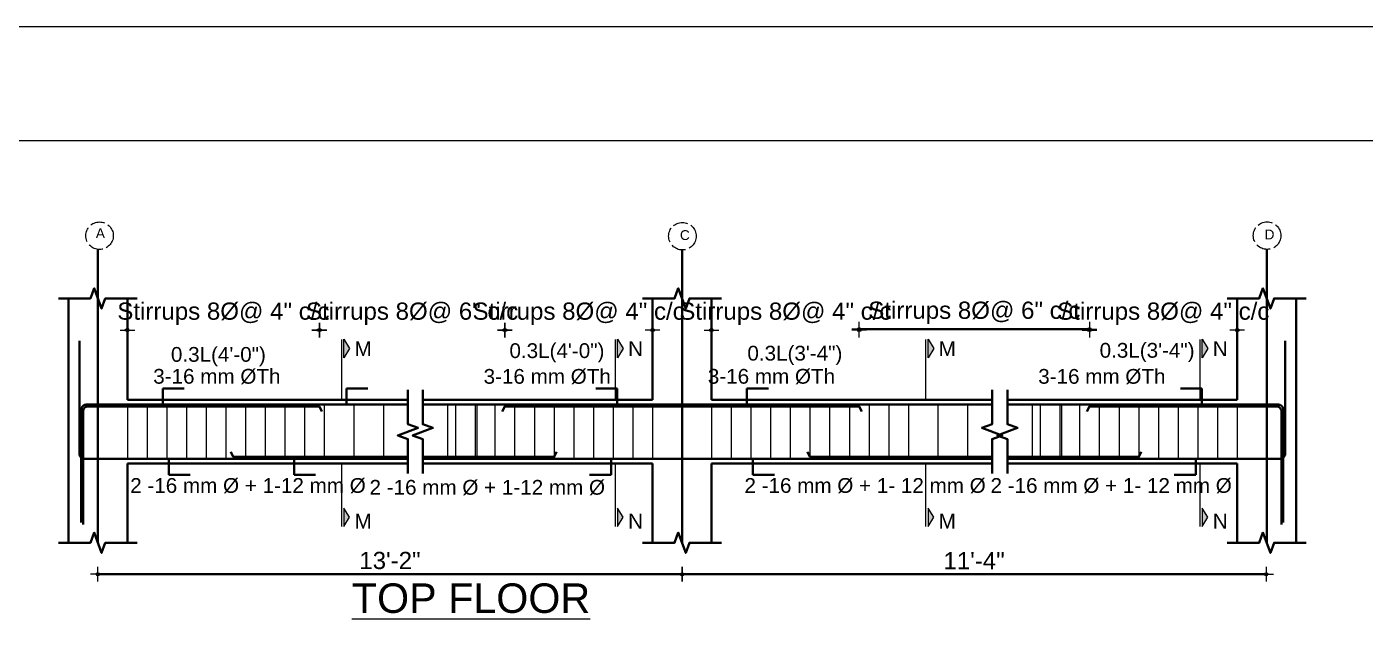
# Model space of a CAD drawing. Header units: inches. Extents: x -4597 to 93300, y -14139 to 5932.
# Drawn here: x 4758 to 5302, y -9121 to -8877 of the extents above; entities that cross this region are included whole.
import ezdxf
from ezdxf.enums import TextEntityAlignment as Align

# ---------------------------------------------------------------- set-up
doc = ezdxf.new("R2010")
doc.units = ezdxf.units.IN
doc.header["$LTSCALE"] = 0.5
doc.header["$MEASUREMENT"] = 0
doc.header["$PDMODE"] = 66
doc.linetypes.add('ACAD_ISO02W100', pattern=[15, 12, -3])
for name, color, linetype, lineweight in [('BAR', 5, 'Continuous', 40), ('ELE1', 3, 'Continuous', 9), ('HATCH1', 4, 'ACAD_ISO02W100', 13), ('TEXT', 220, 'Continuous', 9), ('wall', 20, 'Continuous', 40)]:
    doc.layers.add(name, color=color, linetype=linetype, lineweight=lineweight)
doc.layers.add('DIMENSION', color=5, linetype='Continuous')
doc.layers.add('STIRRUP', color=10, linetype='Continuous')
doc.styles.add('1.8', font='times.ttf', dxfattribs={"width": 0.8, "height": 6})
doc.styles.add('style1', font='arial.ttf', dxfattribs={"height": 7})
doc.dimstyles.new('1.4', dxfattribs={"dimscale": 0, "dimtxt": 6, "dimasz": 0.5, "dimexe": 2, "dimexo": 9, "dimgap": 2, "dimtad": 1, "dimdec": 0, "dimlfac": 0.5, "dimzin": 3, "dimdsep": 46, "dimlunit": 4, "dimtxsty": '1.8', "dimblk": 'DIM', "dimcen": 3, "dimdle": 3, "dimse1": 1, "dimse2": 1, "dimclrd": 256, "dimclre": 256, "dimclrt": 7, "dimadec": 1, "dimazin": 2, "dimtfac": 1, "dimtdec": 0, "dimtix": 1, "dimtofl": 0, "dimtmove": 2, "dimatfit": 3, "dimldrblk": 'ARW', "dimfxl": 2, "dimfrac": 2, "dimtolj": 2, "dimtzin": 0, "dimarcsym": 0})

# ---------------------------------------------------------------- blocks, each defined once
blk = doc.blocks.new('DIM')
at = {"layer": 'DIMENSION'}
h = blk.add_hatch(color=256, dxfattribs=at)
h.paths.add_polyline_path([(0, 1.3), (0, 0), (1.3, 0, 0.414214)])
h.paths.add_polyline_path([(1.3, 0), (0, 0), (0, -1.3, 0.414214)])
h.paths.add_polyline_path([(0, 0), (-1.3, 0, 0.414214), (0, -1.3)])
h.paths.add_polyline_path([(0, 1.3, 0.414214), (-1.3, 0), (0, 0)])
for p, q in [((-6, 0), (6, 0)), ((0, 6), (0, -6))]:
    blk.add_line(p, q, dxfattribs=at)
blk.add_circle((0, 0), 1.28, dxfattribs=at)
blk = doc.blocks.new('*D819')
at = {"layer": 'Defpoints', "color": 0, "ltscale": 10, "transparency": 16777216}
for p in [(88699.88, 17829.76), (88621.88, 17817.78), (88699.88, 17813.21)]:
    blk.add_point(p, dxfattribs=at)
at = {"layer": 'DIMENSION', "lineweight": -2, "ltscale": 10, "transparency": 16777216}
for p, q in [((88621.38, 17829.76), (88620.88, 17829.76)), ((88700.38, 17829.76), (88700.88, 17829.76))]:
    blk.add_line(p, q, dxfattribs=at)
at = {"layer": 'DIMENSION', "lineweight": -2, "ltscale": 10, "transparency": 16777216, "xscale": 0.5, "yscale": 0.5, "zscale": 0.5}
blk.add_blockref('DIM', (88621.88, 17829.76), dxfattribs=at)
at = {"layer": 'DIMENSION', "lineweight": -2, "ltscale": 10, "transparency": 16777216, "xscale": 0.5, "yscale": 0.5, "zscale": 0.5, "rotation": 180}
blk.add_blockref('DIM', (88699.88, 17829.76), dxfattribs=at)
at = {"layer": 'DIMENSION', "color": 7, "ltscale": 10, "transparency": 16777216, "insert": (88660.88, 17836.41), "char_height": 7, "attachment_point": 5, "style": 'style1'}
blk.add_mtext('\\A2;Stirrups 8%%C@ 4" c/c', dxfattribs=at)
blk = doc.blocks.new('ARW')
at = {"layer": 'DIMENSION'}
blk.add_lwpolyline([(10, 0, 0, 6, 0), (0, 0, 0, 0, 0), (10, 0, 0, 0, 0)], format="xyseb", dxfattribs=at)
blk = doc.blocks.new('*D820')
at = {"layer": 'Defpoints', "color": 0, "ltscale": 10, "transparency": 16777216}
for p in [(88775.23, 17829.76), (88699.88, 17813.21), (88775.23, 17798.7)]:
    blk.add_point(p, dxfattribs=at)
at = {"layer": 'DIMENSION', "lineweight": -2, "ltscale": 10, "transparency": 16777216}
for p, q in [((88699.38, 17829.76), (88698.88, 17829.76)), ((88775.73, 17829.76), (88776.23, 17829.76))]:
    blk.add_line(p, q, dxfattribs=at)
at = {"layer": 'DIMENSION', "lineweight": -2, "ltscale": 10, "transparency": 16777216, "xscale": 0.5, "yscale": 0.5, "zscale": 0.5}
blk.add_blockref('DIM', (88699.88, 17829.76), dxfattribs=at)
at = {"layer": 'DIMENSION', "lineweight": -2, "ltscale": 10, "transparency": 16777216, "xscale": 0.5, "yscale": 0.5, "zscale": 0.5, "rotation": 180}
blk.add_blockref('DIM', (88775.23, 17829.76), dxfattribs=at)
at = {"layer": 'DIMENSION', "color": 7, "ltscale": 10, "transparency": 16777216, "insert": (88737.56, 17836.41), "char_height": 7, "attachment_point": 5, "style": 'style1'}
blk.add_mtext('\\A2;Stirrups 8%%C@ 6" c/c', dxfattribs=at)
blk = doc.blocks.new('*D821')
at = {"layer": 'Defpoints', "color": 0, "ltscale": 10, "transparency": 16777216}
for p in [(88835.23, 17829.76), (88835.23, 17816.21), (88775.23, 17798.7)]:
    blk.add_point(p, dxfattribs=at)
at = {"layer": 'DIMENSION', "lineweight": -2, "ltscale": 10, "transparency": 16777216}
for p, q in [((88774.73, 17829.76), (88774.23, 17829.76)), ((88835.73, 17829.76), (88836.23, 17829.76))]:
    blk.add_line(p, q, dxfattribs=at)
at = {"layer": 'DIMENSION', "lineweight": -2, "ltscale": 10, "transparency": 16777216, "xscale": 0.5, "yscale": 0.5, "zscale": 0.5}
blk.add_blockref('DIM', (88775.23, 17829.76), dxfattribs=at)
at = {"layer": 'DIMENSION', "lineweight": -2, "ltscale": 10, "transparency": 16777216, "xscale": 0.5, "yscale": 0.5, "zscale": 0.5, "rotation": 180}
blk.add_blockref('DIM', (88835.23, 17829.76), dxfattribs=at)
at = {"layer": 'DIMENSION', "color": 7, "ltscale": 10, "transparency": 16777216, "insert": (88805.23, 17836.41), "char_height": 7, "attachment_point": 5, "style": 'style1'}
blk.add_mtext('\\A2;Stirrups 8%%C@ 4" c/c', dxfattribs=at)
blk = doc.blocks.new('*D822')
at = {"layer": 'Defpoints', "color": 0, "ltscale": 10, "transparency": 16777216}
for p in [(88859.23, 17829.76), (88859.23, 17816.21), (88919.23, 17798.7)]:
    blk.add_point(p, dxfattribs=at)
at = {"layer": 'DIMENSION', "lineweight": -2, "ltscale": 10, "transparency": 16777216}
for p, q in [((88858.73, 17829.76), (88858.23, 17829.76)), ((88919.73, 17829.76), (88920.23, 17829.76))]:
    blk.add_line(p, q, dxfattribs=at)
at = {"layer": 'DIMENSION', "lineweight": -2, "ltscale": 10, "transparency": 16777216, "xscale": 0.5, "yscale": 0.5, "zscale": 0.5}
blk.add_blockref('DIM', (88859.23, 17829.76), dxfattribs=at)
at = {"layer": 'DIMENSION', "lineweight": -2, "ltscale": 10, "transparency": 16777216, "xscale": 0.5, "yscale": 0.5, "zscale": 0.5, "rotation": 180}
blk.add_blockref('DIM', (88919.23, 17829.76), dxfattribs=at)
at = {"layer": 'DIMENSION', "color": 7, "ltscale": 10, "transparency": 16777216, "insert": (88889.23, 17836.41), "char_height": 7, "attachment_point": 5, "style": 'style1'}
blk.add_mtext('\\A2;Stirrups 8%%C@ 4" c/c', dxfattribs=at)
blk = doc.blocks.new('*D823')
at = {"layer": 'Defpoints', "color": 0, "ltscale": 10, "transparency": 16777216}
for p in [(89072.8, 17829.76), (89072.8, 17816.21), (89012.8, 17798.7)]:
    blk.add_point(p, dxfattribs=at)
at = {"layer": 'DIMENSION', "lineweight": -2, "ltscale": 10, "transparency": 16777216}
for p, q in [((89012.3, 17829.76), (89011.8, 17829.76)), ((89073.3, 17829.76), (89073.8, 17829.76))]:
    blk.add_line(p, q, dxfattribs=at)
at = {"layer": 'DIMENSION', "lineweight": -2, "ltscale": 10, "transparency": 16777216, "xscale": 0.5, "yscale": 0.5, "zscale": 0.5}
blk.add_blockref('DIM', (89012.8, 17829.76), dxfattribs=at)
at = {"layer": 'DIMENSION', "lineweight": -2, "ltscale": 10, "transparency": 16777216, "xscale": 0.5, "yscale": 0.5, "zscale": 0.5, "rotation": 180}
blk.add_blockref('DIM', (89072.8, 17829.76), dxfattribs=at)
at = {"layer": 'DIMENSION', "color": 7, "ltscale": 10, "transparency": 16777216, "insert": (89042.8, 17836.41), "char_height": 7, "attachment_point": 5, "style": 'style1'}
blk.add_mtext('\\A2;Stirrups 8%%C@ 4" c/c', dxfattribs=at)
blk = doc.blocks.new('*D833')
at = {"layer": 'Defpoints', "color": 0, "ltscale": 10, "transparency": 16777216}
for p in [(89012.8, 17830.13), (88919.23, 17798.7), (89012.8, 17798.7)]:
    blk.add_point(p, dxfattribs=at)
at = {"layer": 'DIMENSION', "lineweight": -2, "ltscale": 10, "transparency": 16777216}
blk.add_line((88919.73, 17830.13), (89012.3, 17830.13), dxfattribs=at)
at = {"layer": 'DIMENSION', "lineweight": -2, "ltscale": 10, "transparency": 16777216, "xscale": 0.5, "yscale": 0.5, "zscale": 0.5, "rotation": 180}
blk.add_blockref('DIM', (88919.23, 17830.13), dxfattribs=at)
at = {"layer": 'DIMENSION', "lineweight": -2, "ltscale": 10, "transparency": 16777216, "xscale": 0.5, "yscale": 0.5, "zscale": 0.5}
blk.add_blockref('DIM', (89012.8, 17830.13), dxfattribs=at)
at = {"layer": 'DIMENSION', "color": 7, "ltscale": 10, "transparency": 16777216, "insert": (88966.02, 17836.78), "char_height": 7, "attachment_point": 5, "style": 'style1'}
blk.add_mtext('\\A2;Stirrups 8%%C@ 6" c/c', dxfattribs=at)
blk = doc.blocks.new('*D828')
at = {"layer": 'Defpoints', "color": 0, "ltscale": 10, "transparency": 16777216}
for p in [(88609.88, 17743.26), (88847.23, 17743.26), (88847.23, 17730.45)]:
    blk.add_point(p, dxfattribs=at)
at = {"layer": 'DIMENSION', "lineweight": -2, "ltscale": 10, "transparency": 16777216}
blk.add_line((88610.38, 17730.45), (88846.73, 17730.45), dxfattribs=at)
at = {"layer": 'DIMENSION', "lineweight": -2, "ltscale": 10, "transparency": 16777216, "xscale": 0.5, "yscale": 0.5, "zscale": 0.5, "rotation": 180}
blk.add_blockref('DIM', (88609.88, 17730.45), dxfattribs=at)
at = {"layer": 'DIMENSION', "lineweight": -2, "ltscale": 10, "transparency": 16777216, "xscale": 0.5, "yscale": 0.5, "zscale": 0.5}
blk.add_blockref('DIM', (88847.23, 17730.45), dxfattribs=at)
at = {"layer": 'DIMENSION', "color": 7, "ltscale": 10, "transparency": 16777216, "insert": (88728.56, 17736.02), "char_height": 7, "attachment_point": 5, "style": 'style1'}
blk.add_mtext('\\A2;13\'-2"', dxfattribs=at)
blk = doc.blocks.new('*D829')
at = {"layer": 'Defpoints', "color": 0, "ltscale": 10, "transparency": 16777216}
for p in [(88847.23, 17743.26), (89084.59, 17743.26), (89084.59, 17730.45)]:
    blk.add_point(p, dxfattribs=at)
at = {"layer": 'DIMENSION', "lineweight": -2, "ltscale": 10, "transparency": 16777216}
blk.add_line((88847.73, 17730.45), (89084.09, 17730.45), dxfattribs=at)
at = {"layer": 'DIMENSION', "lineweight": -2, "ltscale": 10, "transparency": 16777216, "xscale": 0.5, "yscale": 0.5, "zscale": 0.5, "rotation": 180}
blk.add_blockref('DIM', (88847.23, 17730.45), dxfattribs=at)
at = {"layer": 'DIMENSION', "lineweight": -2, "ltscale": 10, "transparency": 16777216, "xscale": 0.5, "yscale": 0.5, "zscale": 0.5}
blk.add_blockref('DIM', (89084.59, 17730.45), dxfattribs=at)
at = {"layer": 'DIMENSION', "color": 7, "ltscale": 10, "transparency": 16777216, "insert": (88965.91, 17735.96), "char_height": 7, "attachment_point": 5, "style": 'style1'}
blk.add_mtext('\\A2;11\'-4"', dxfattribs=at)
blk = doc.blocks.new('11111')
at = {"layer": 'TEXT', "ltscale": 10}
for points in [[(88709.87, 17826), (88709.87, 17818.5), (88712.18, 17822.25)], [(88821.03, 17826), (88821.03, 17818.5), (88823.34, 17822.25)], [(88947.22, 17826), (88947.22, 17818.5), (88949.53, 17822.25)], [(89058.6, 17826), (89058.6, 17818.5), (89060.91, 17822.25)], [(88709.87, 17749.86), (88709.87, 17757.36), (88712.18, 17753.61)], [(88821.03, 17749.86), (88821.03, 17757.36), (88823.34, 17753.61)], [(88947.22, 17749.86), (88947.22, 17757.36), (88949.53, 17753.61)], [(89058.6, 17749.86), (89058.6, 17757.36), (89060.91, 17753.61)]]:
    blk.add_hatch(color=256, dxfattribs=at).paths.add_polyline_path(points)
for p, q in [((88609.88, 17842.62), (88609.88, 17862.57)), ((88847.23, 17842.62), (88847.23, 17862.57)), ((89084.8, 17842.62), (89084.8, 17862.57)), ((88609.88, 17842.62), (88609.88, 17743.26)), ((88847.23, 17842.62), (88847.23, 17743.26)), ((89084.8, 17842.62), (89084.8, 17743.26)), ((88609.88, 17743.26), (88609.88, 17763.21)), ((88847.23, 17743.26), (88847.23, 17763.21)), ((89084.8, 17743.26), (89084.8, 17763.21))]:
    blk.add_line(p, q)
at = {"ltscale": 10}
for p, q in [((88597.88, 17775.45), (88597.88, 17842.62)), ((88621.88, 17801.45), (88621.88, 17842.62)), ((88835.23, 17801.45), (88835.23, 17842.62)), ((88859.23, 17801.45), (88859.23, 17842.62)), ((89072.8, 17801.45), (89072.8, 17842.62)), ((89096.8, 17798.7), (89096.8, 17842.62)), ((88621.88, 17801.45), (88735.88, 17801.45)), ((88741.88, 17801.45), (88835.23, 17801.45)), ((88973.23, 17801.45), (88859.23, 17801.45)), ((88979.45, 17801.45), (89072.8, 17801.45)), ((89096.8, 17743.26), (89096.8, 17798.7)), ((88597.88, 17743.26), (88597.88, 17775.45)), ((88621.88, 17743.26), (88621.88, 17775.45)), ((88621.88, 17775.45), (88735.88, 17775.45)), ((88741.88, 17775.45), (88835.23, 17775.45)), ((88835.23, 17743.26), (88835.23, 17775.45)), ((88973.23, 17775.45), (88859.23, 17775.45)), ((88859.23, 17743.26), (88859.23, 17775.45)), ((88979.45, 17775.45), (89072.8, 17775.45)), ((89072.8, 17743.26), (89072.8, 17775.45))]:
    blk.add_line(p, q, dxfattribs=at)
at = {"linetype": 'Continuous', "ltscale": 10}
for points in [[(88625.88, 17842.62), (88612.88, 17842.62), (88611.38, 17838.49), (88608.38, 17846.74), (88606.88, 17842.62), (88593.88, 17842.62)], [(88863.23, 17842.62), (88850.23, 17842.62), (88848.73, 17838.49), (88845.73, 17846.74), (88844.23, 17842.62), (88831.23, 17842.62)], [(89100.8, 17842.62), (89087.8, 17842.62), (89086.3, 17838.49), (89083.3, 17846.74), (89081.8, 17842.62), (89068.8, 17842.62)], [(88735.88, 17805.45), (88735.88, 17791.45), (88740, 17789.95), (88731.76, 17786.95), (88735.88, 17785.45), (88735.88, 17771.45)], [(88735.88, 17805.45), (88735.88, 17791.45), (88740, 17789.95), (88731.76, 17786.95), (88735.88, 17785.45), (88735.88, 17771.45)], [(88741.88, 17805.45), (88741.88, 17791.45), (88746, 17789.95), (88737.76, 17786.95), (88741.88, 17785.45), (88741.88, 17771.45)], [(88741.88, 17805.45), (88741.88, 17791.45), (88746, 17789.95), (88737.76, 17786.95), (88741.88, 17785.45), (88741.88, 17771.45)], [(88973.23, 17805.45), (88973.23, 17791.45), (88969.11, 17789.95), (88977.36, 17786.95), (88973.23, 17785.45), (88973.23, 17771.45)], [(88973.23, 17805.45), (88973.23, 17791.45), (88969.11, 17789.95), (88977.36, 17786.95), (88973.23, 17785.45), (88973.23, 17771.45)], [(88979.45, 17805.45), (88979.45, 17791.45), (88983.57, 17789.95), (88975.33, 17786.95), (88979.45, 17785.45), (88979.45, 17771.45)], [(88979.45, 17805.45), (88979.45, 17791.45), (88983.57, 17789.95), (88975.33, 17786.95), (88979.45, 17785.45), (88979.45, 17771.45)], [(88625.88, 17743.26), (88612.88, 17743.26), (88611.38, 17739.14), (88608.38, 17747.38), (88606.88, 17743.26), (88593.88, 17743.26)], [(88863.23, 17743.26), (88850.23, 17743.26), (88848.73, 17739.14), (88845.73, 17747.38), (88844.23, 17743.26), (88831.23, 17743.26)], [(89100.8, 17743.26), (89087.8, 17743.26), (89086.3, 17739.14), (89083.3, 17747.38), (89081.8, 17743.26), (89068.8, 17743.26)]]:
    blk.add_lwpolyline(points, dxfattribs=at)
at = {"layer": 'BAR', "ltscale": 10}
for p, q in [((88847.23, 17799.45), (88741.88, 17799.45)), ((88847.23, 17799.45), (88973.23, 17799.45)), ((89084.8, 17799.45), (88979.45, 17799.45)), ((88847.23, 17777.45), (88741.88, 17777.45)), ((88847.23, 17777.45), (88973.23, 17777.45)), ((89084.8, 17777.45), (88979.45, 17777.45))]:
    blk.add_line(p, q, dxfattribs=at)
for points in [[(88621.88, 17777.45), (88604.4, 17777.45, -0.414214), (88602.38, 17779.47), (88602.38, 17825.45)], [(89072.8, 17777.45), (89090.29, 17777.45, 0.414214), (89092.3, 17779.47), (89092.3, 17825.45)], [(88603.13, 17751.45), (88603.13, 17797.43, -0.414214), (88605.15, 17799.45), (88621.88, 17799.45)], [(88603.88, 17750.7), (88603.88, 17796.68, -0.414214), (88605.9, 17798.7), (88621.88, 17798.7)], [(89091.55, 17751.45), (89091.55, 17797.43, 0.414214), (89089.54, 17799.45), (89072.8, 17799.45)], [(89090.8, 17750.7), (89090.8, 17796.68, 0.414214), (89088.79, 17798.7), (89072.8, 17798.7)]]:
    blk.add_lwpolyline(points, format="xyb", dxfattribs=at)
for points in [[(88609.88, 17799.45), (88735.88, 17799.45)], [(88609.88, 17798.7), (88699.88, 17798.7), (88700.84, 17796.7)], [(88774.19, 17796.7), (88775.23, 17798.7), (88847.23, 17798.7)], [(88920.28, 17796.7), (88919.23, 17798.7), (88847.23, 17798.7)], [(89011.76, 17796.7), (89012.8, 17798.7), (89084.8, 17798.7)], [(88663.93, 17780.2), (88664.88, 17778.2), (88735.88, 17778.2)], [(88796.19, 17780.2), (88795.23, 17778.2), (88741.88, 17778.2)], [(88898.28, 17780.2), (88899.23, 17778.2), (88973.23, 17778.2)], [(89033.76, 17780.2), (89032.8, 17778.2), (88979.45, 17778.2)], [(88735.88, 17777.45), (88609.88, 17777.45)]]:
    blk.add_lwpolyline(points, dxfattribs=at)
at = {"layer": 'DIMENSION', "ltscale": 10}
for p, q in [((88709.01, 17801.45), (88709.01, 17825.95)), ((88820.18, 17801.45), (88820.18, 17825.95)), ((88946.37, 17801.45), (88946.37, 17825.95)), ((89057.74, 17801.45), (89057.74, 17825.95)), ((88709.01, 17749.91), (88709.01, 17775.45)), ((88820.18, 17749.91), (88820.18, 17775.45)), ((88946.37, 17749.91), (88946.37, 17775.45)), ((89057.74, 17749.91), (89057.74, 17775.45))]:
    blk.add_line(p, q, dxfattribs=at)
for points in [[(88709.87, 17818.5), (88709.87, 17826), (88712.18, 17822.25), (88709.87, 17818.5)], [(88821.03, 17818.5), (88821.03, 17826), (88823.34, 17822.25), (88821.03, 17818.5)], [(88947.22, 17818.5), (88947.22, 17826), (88949.53, 17822.25), (88947.22, 17818.5)], [(89058.6, 17818.5), (89058.6, 17826), (89060.91, 17822.25), (89058.6, 17818.5)]]:
    blk.add_lwpolyline(points, dxfattribs=at)
at = {"layer": 'HATCH1', "lineweight": 25}
for centre in [(88610.56, 17868.14), (88847.4, 17867.94), (89084.97, 17868.17)]:
    blk.add_circle(centre, 5.6, dxfattribs=at)
at = {"layer": 'STIRRUP'}
for p, q in [((88621.88, 17799.85), (88621.88, 17777.05)), ((88629.88, 17799.85), (88629.88, 17777.05)), ((88637.88, 17799.85), (88637.88, 17777.05)), ((88645.88, 17799.85), (88645.88, 17777.05)), ((88653.88, 17799.85), (88653.88, 17777.05)), ((88661.88, 17799.85), (88661.88, 17777.05)), ((88669.88, 17799.85), (88669.88, 17777.05)), ((88677.88, 17799.85), (88677.88, 17777.05)), ((88685.88, 17799.85), (88685.88, 17777.05)), ((88693.88, 17799.85), (88693.88, 17777.05)), ((88701.88, 17799.85), (88701.88, 17777.05)), ((88713.88, 17799.85), (88713.88, 17777.05)), ((88725.88, 17799.85), (88725.88, 17777.05)), ((88751.88, 17799.85), (88751.88, 17777.05)), ((88755.23, 17799.85), (88755.23, 17777.05)), ((88763.23, 17799.85), (88763.23, 17777.05)), ((88763.88, 17799.85), (88763.88, 17777.05)), ((88771.23, 17799.85), (88771.23, 17777.05)), ((88779.23, 17799.85), (88779.23, 17777.05)), ((88787.23, 17799.85), (88787.23, 17777.05)), ((88795.23, 17799.85), (88795.23, 17777.05)), ((88803.23, 17799.85), (88803.23, 17777.05)), ((88811.23, 17799.85), (88811.23, 17777.05)), ((88819.23, 17799.85), (88819.23, 17777.05)), ((88827.23, 17799.85), (88827.23, 17777.05)), ((88835.23, 17799.85), (88835.23, 17777.05)), ((88859.23, 17799.85), (88859.23, 17777.05)), ((88867.23, 17799.85), (88867.23, 17777.05)), ((88875.23, 17799.85), (88875.23, 17777.05)), ((88883.23, 17799.85), (88883.23, 17777.05)), ((88891.23, 17799.85), (88891.23, 17777.05)), ((88899.23, 17799.85), (88899.23, 17777.05)), ((88907.23, 17799.85), (88907.23, 17777.05)), ((88915.23, 17799.85), (88915.23, 17777.05)), ((88923.23, 17799.85), (88923.23, 17777.05)), ((88931.23, 17799.85), (88931.23, 17777.05)), ((88939.23, 17799.85), (88939.23, 17777.05)), ((88951.23, 17799.85), (88951.23, 17777.05)), ((88963.23, 17799.85), (88963.23, 17777.05)), ((88989.45, 17799.85), (88989.45, 17777.05)), ((88992.8, 17799.85), (88992.8, 17777.05)), ((89000.8, 17799.85), (89000.8, 17777.05)), ((89001.45, 17799.85), (89001.45, 17777.05)), ((89008.8, 17799.85), (89008.8, 17777.05)), ((89016.8, 17799.85), (89016.8, 17777.05)), ((89024.8, 17799.85), (89024.8, 17777.05)), ((89032.8, 17799.85), (89032.8, 17777.05)), ((89040.8, 17799.85), (89040.8, 17777.05)), ((89048.8, 17799.85), (89048.8, 17777.05)), ((89056.8, 17799.85), (89056.8, 17777.05)), ((89064.8, 17799.85), (89064.8, 17777.05)), ((89072.8, 17799.85), (89072.8, 17777.05))]:
    blk.add_line(p, q, dxfattribs=at)
at = {"layer": 'TEXT', "ltscale": 10}
for points in [[(88709.87, 17757.36), (88709.87, 17749.86), (88712.18, 17753.61), (88709.87, 17757.36)], [(88821.03, 17757.36), (88821.03, 17749.86), (88823.34, 17753.61), (88821.03, 17757.36)], [(88947.22, 17757.36), (88947.22, 17749.86), (88949.53, 17753.61), (88947.22, 17757.36)], [(89058.6, 17757.36), (89058.6, 17749.86), (89060.91, 17753.61), (89058.6, 17757.36)]]:
    blk.add_lwpolyline(points, dxfattribs=at)
at = {"layer": 'HATCH1', "lineweight": 25, "style": 'style1'}
for s, p in [('A', (88609.04, 17867.15)), ('C', (88846.38, 17866.39)), ('D', (89083.94, 17866.62))]:
    blk.add_text(s, height=4, dxfattribs=at).set_placement(p)
at = {"layer": 'TEXT', "style": 'style1'}
for s, p in [('0.3L(4\'-0")', (88639.56, 17816.87)), ('0.3L(4\'-0")', (88777.12, 17818.39)), ('0.3L(3\'-4")', (88873.8, 17817.37)), ('0.3L(3\'-4")', (89016.93, 17818.53))]:
    blk.add_text(s, height=6, dxfattribs=at).set_placement(p)
at = {"layer": 'TEXT', "ltscale": 10, "style": 'style1'}
for s, p in [('M', (88714.17, 17819.16)), ('N', (88825.34, 17819.16)), ('M', (88951.53, 17819.16)), ('N', (89062.9, 17819.16)), ('3-16 mm %%CTh ', (88632.38, 17807.96)), ('3-16 mm %%CTh ', (88766.62, 17807.93)), ('3-16 mm %%CTh ', (88857.73, 17807.96)), ('3-16 mm %%CTh ', (88991.98, 17807.93)), ('2 -16 mm %%C + 1-12 mm %%C', (88623.02, 17763.56)), ('2 -16 mm %%C + 1-12 mm %%C', (88720.26, 17762.82)), ('2 -16 mm %%C + 1- 12 mm %%C', (88872.61, 17763.56)), ('2 -16 mm %%C + 1- 12 mm %%C', (88972.59, 17763.56)), ('M', (88714.17, 17749.03)), ('N', (88825.34, 17749.03)), ('M', (88951.53, 17749.03)), ('N', (89062.9, 17749.03))]:
    blk.add_text(s, height=6, dxfattribs=at).set_placement(p)
at = {"layer": 'TEXT', "style": 'style1'}
blk.add_text('%%UTOP FLOOR', height=12, dxfattribs=at).set_placement((88761.51, 17720.74), align=Align.MIDDLE_CENTER)
at = {"layer": 'DIMENSION', "ltscale": 10}
for base, p1, p2, text, picture, middle in [((88699.88, 17829.76), (88621.88, 17817.78), (88699.88, 17813.21), 'Stirrups 8%%C@ 4" c/c', '*D819', (88660.88, 17836.41)), ((88775.23, 17829.76), (88699.88, 17813.21), (88775.23, 17798.7), 'Stirrups 8%%C@ 6" c/c', '*D820', (88737.56, 17836.41)), ((88835.23, 17829.76), (88775.23, 17798.7), (88835.23, 17816.21), 'Stirrups 8%%C@ 4" c/c', '*D821', (88805.23, 17836.41)), ((89012.8, 17830.13), (88919.23, 17798.7), (89012.8, 17798.7), 'Stirrups 8%%C@ 6" c/c', '*D833', (88966.02, 17836.78)), ((89072.8, 17829.76), (89012.8, 17798.7), (89072.8, 17816.21), 'Stirrups 8%%C@ 4" c/c', '*D823', (89042.8, 17836.41)), ((88847.23, 17730.45), (88609.88, 17743.26), (88847.23, 17743.26), '13\'-2"', '*D828', (88728.56, 17736.02)), ((89084.59, 17730.45), (88847.23, 17743.26), (89084.59, 17743.26), '11\'-4"', '*D829', (88965.91, 17735.96))]:
    dim = blk.add_linear_dim(base=base, p1=p1, p2=p2, text=text, dimstyle='1.4', override={"dimscale": 1, "dimtxsty": 'style1'}, dxfattribs=at)
    dim.commit()
    dim.dimension.update_dxf_attribs({"geometry": picture, "text_midpoint": middle})
dim = blk.add_linear_dim(base=(88859.23, 17829.76), p1=(88919.23, 17798.7), p2=(88859.23, 17816.21), angle=180, text='Stirrups 8%%C@ 4" c/c', dimstyle='1.4', override={"dimscale": 1, "dimtxsty": 'style1'}, dxfattribs=at)
dim.commit()
dim.dimension.update_dxf_attribs({"geometry": '*D822', "text_midpoint": (88889.23, 17836.41)})
for points in [[(88636.24, 17799.85), (88636.24, 17806.06), (88644.96, 17806.06)], [(88710.92, 17799.85), (88710.92, 17806.06), (88719.64, 17806.06)], [(88820.88, 17799.85), (88820.88, 17806.06), (88812.16, 17806.06)], [(88873.59, 17799.85), (88873.59, 17806.06), (88882.31, 17806.06)], [(89058.44, 17799.85), (89058.44, 17806.06), (89049.72, 17806.06)], [(88638.72, 17777.05), (88638.72, 17770.84), (88647.44, 17770.84)], [(88689.65, 17777.05), (88689.65, 17770.84), (88698.37, 17770.84)], [(88818.4, 17777.05), (88818.4, 17770.84), (88809.68, 17770.84)], [(88876.07, 17777.05), (88876.07, 17770.84), (88884.79, 17770.84)], [(89055.96, 17777.05), (89055.96, 17770.84), (89047.24, 17770.84)]]:
    blk.add_leader(points, dimstyle='1.4', override={"dimscale": 1, "dimtxsty": 'style1'}, dxfattribs=at)

msp = doc.modelspace()

# ---------------------------------------------------------------- linework, layer by layer
at = {"layer": 'Defpoints'}
msp.add_lwpolyline([(6555.94, -8876.52), (3378.34, -8876.52), (3378.34, -11124.49), (6555.94, -11124.49)], close=True, dxfattribs=at)
at = {"layer": 'ELE1'}
msp.add_lwpolyline([(3424.66, -8922.84), (6509.62, -8922.84), (6509.62, -11078.17), (3424.66, -11078.17)], close=True, dxfattribs=at)
msp.add_lwpolyline([(3424.66, -8922.84), (6509.62, -8922.84), (6509.62, -11078.17), (3424.66, -11078.17)], close=True, dxfattribs=at)

# ---------------------------------------------------------------- block references
at = {"layer": 'wall', "linetype": 'ByBlock'}
msp.add_blockref('11111', (-83823.21, -26829.64), dxfattribs=at)

doc.saveas('drawing.dxf')
